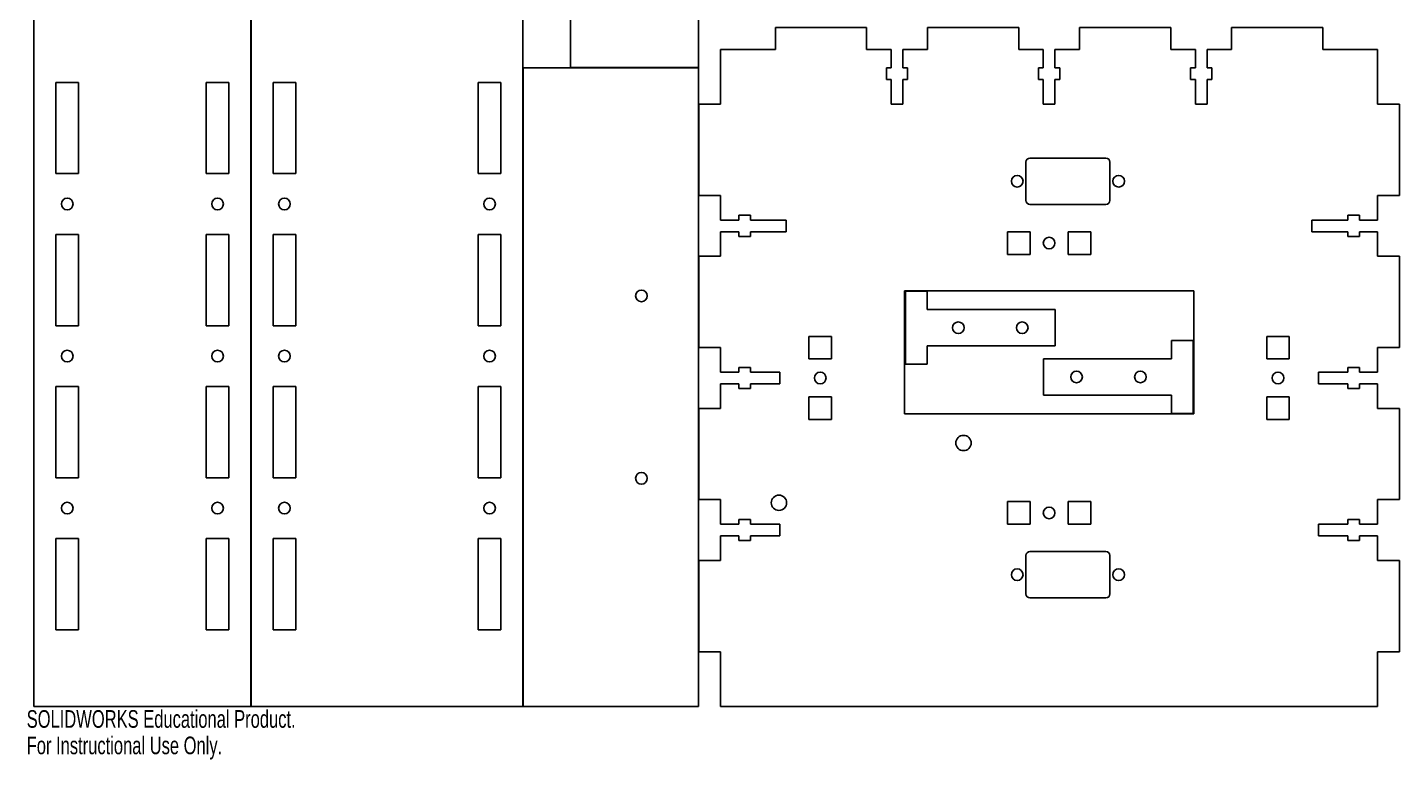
# Model space of a CAD drawing. Header units: millimetres. Extents: x -472 to 96, y -105 to 342.
# Drawn here: x -472 to -96.1, y -104.6 to 96 of the extents above; entities that cross this region are included whole.
import ezdxf

# ---------------------------------------------------------------- set-up
doc = ezdxf.new("R2010")
doc.units = ezdxf.units.MM
doc.styles.add('SLDTEXTSTYLE0', font='TXT', dxfattribs={"width": 0.7})

msp = doc.modelspace()

# ---------------------------------------------------------------- linework, layer by layer
at = {"color": 7, "linetype": 'Continuous', "lineweight": 25}
for p, q in [((-323.2, 261.1), (-323.2, 85.1)), ((-288.2, 85.1), (-288.2, 261.1)), ((-470.2, -90), (-470.2, 102)), ((-410.8, 102), (-410.8, -90)), ((-410.7, -90), (-410.7, 102)), ((-336.3, 102), (-336.3, -90)), ((-242.1, 96), (-267.1, 96)), ((-267.1, 96), (-267.1, 90)), ((-242.1, 90), (-242.1, 96)), ((-225.43, 96), (-225.43, 90)), ((-200.43, 96), (-225.43, 96)), ((-200.43, 90), (-200.43, 96)), ((-183.77, 96), (-183.77, 90)), ((-158.77, 96), (-183.77, 96)), ((-158.77, 90), (-158.77, 96)), ((-142.1, 96), (-142.1, 90)), ((-117.1, 96), (-142.1, 96)), ((-117.1, 90), (-117.1, 96)), ((-282.1, 90), (-282.1, 75)), ((-267.1, 90), (-282.1, 90)), ((-235.37, 90), (-242.1, 90)), ((-235.37, 85), (-235.37, 90)), ((-232.17, 90), (-232.17, 85)), ((-225.43, 90), (-232.17, 90)), ((-193.7, 90), (-200.43, 90)), ((-193.7, 85), (-193.7, 90)), ((-190.5, 90), (-190.5, 85)), ((-183.77, 90), (-190.5, 90)), ((-152.03, 90), (-158.77, 90)), ((-152.03, 85), (-152.03, 90)), ((-148.83, 90), (-148.83, 85)), ((-142.1, 90), (-148.83, 90)), ((-102.1, 90), (-117.1, 90)), ((-102.1, 75), (-102.1, 90)), ((-336.2, -90), (-336.2, 85)), ((-336.2, 85), (-288.2, 85)), ((-323.2, 85.1), (-288.2, 85.1)), ((-288.2, 85), (-288.2, -90)), ((-236.67, 85), (-235.37, 85)), ((-236.67, 81.8), (-236.67, 85)), ((-232.17, 85), (-230.87, 85)), ((-230.87, 85), (-230.87, 81.8)), ((-195, 85), (-193.7, 85)), ((-195, 81.8), (-195, 85)), ((-190.5, 85), (-189.2, 85)), ((-189.2, 85), (-189.2, 81.8)), ((-153.33, 85), (-152.03, 85)), ((-153.33, 81.8), (-153.33, 85)), ((-148.83, 85), (-147.53, 85)), ((-147.53, 85), (-147.53, 81.8)), ((-464.2, 56), (-464.2, 81)), ((-464.2, 81), (-458, 81)), ((-458, 81), (-458, 56)), ((-423, 56), (-423, 81)), ((-423, 81), (-416.8, 81)), ((-416.8, 81), (-416.8, 56)), ((-404.7, 56), (-404.7, 81)), ((-404.7, 81), (-398.5, 81)), ((-398.5, 81), (-398.5, 56)), ((-348.5, 56), (-348.5, 81)), ((-348.5, 81), (-342.3, 81)), ((-342.3, 81), (-342.3, 56)), ((-235.37, 81.8), (-236.67, 81.8)), ((-235.37, 75), (-235.37, 81.8)), ((-232.17, 81.8), (-232.17, 75)), ((-230.87, 81.8), (-232.17, 81.8)), ((-193.7, 81.8), (-195, 81.8)), ((-193.7, 75), (-193.7, 81.8)), ((-190.5, 81.8), (-190.5, 75)), ((-189.2, 81.8), (-190.5, 81.8)), ((-152.03, 81.8), (-153.33, 81.8)), ((-152.03, 75), (-152.03, 81.8)), ((-148.83, 81.8), (-148.83, 75)), ((-147.53, 81.8), (-148.83, 81.8)), ((-288.1, 75), (-288.1, 50)), ((-282.1, 75), (-288.1, 75)), ((-232.17, 75), (-235.37, 75)), ((-190.5, 75), (-193.7, 75)), ((-148.83, 75), (-152.03, 75)), ((-96.1, 75), (-102.1, 75)), ((-96.1, 50), (-96.1, 75)), ((-176.55, 60.25), (-197.35, 60.25)), ((-198.45, 59.15), (-198.45, 48.65)), ((-175.45, 48.65), (-175.45, 59.15)), ((-458, 56), (-464.2, 56)), ((-416.8, 56), (-423, 56)), ((-398.5, 56), (-404.7, 56)), ((-342.3, 56), (-348.5, 56)), ((-288.1, 50), (-282.1, 50)), ((-282.1, 50), (-282.1, 43.27)), ((-102.1, 50), (-96.1, 50)), ((-102.1, 43.27), (-102.1, 50)), ((-197.35, 47.55), (-176.55, 47.55)), ((-282.1, 43.27), (-277.1, 43.27)), ((-277.1, 44.57), (-277.1, 43.27)), ((-273.9, 44.57), (-277.1, 44.57)), ((-273.9, 44.57), (-273.9, 43.27)), ((-273.9, 43.27), (-264.1, 43.27)), ((-264.1, 43.27), (-264.1, 40.07)), ((-110.3, 43.27), (-120.1, 43.27)), ((-120.1, 43.27), (-120.1, 40.07)), ((-110.3, 44.57), (-107.1, 44.57)), ((-110.3, 44.57), (-110.3, 43.27)), ((-107.1, 44.57), (-107.1, 43.27)), ((-102.1, 43.27), (-107.1, 43.27)), ((-464.2, 14.33), (-464.2, 39.33)), ((-464.2, 39.33), (-458, 39.33)), ((-458, 39.33), (-458, 14.33)), ((-423, 14.33), (-423, 39.33)), ((-423, 39.33), (-416.8, 39.33)), ((-416.8, 39.33), (-416.8, 14.33)), ((-404.7, 14.33), (-404.7, 39.33)), ((-404.7, 39.33), (-398.5, 39.33)), ((-398.5, 39.33), (-398.5, 14.33)), ((-348.5, 14.33), (-348.5, 39.33)), ((-348.5, 39.33), (-342.3, 39.33)), ((-342.3, 39.33), (-342.3, 14.33)), ((-282.1, 40.07), (-282.1, 33.33)), ((-282.1, 40.07), (-277.1, 40.07)), ((-277.1, 40.07), (-277.1, 38.77)), ((-273.9, 38.77), (-277.1, 38.77)), ((-273.9, 40.07), (-273.9, 38.77)), ((-273.9, 40.07), (-264.1, 40.07)), ((-203.5, 40.07), (-197.3, 40.07)), ((-203.5, 40.07), (-203.5, 33.87)), ((-197.3, 40.07), (-197.3, 33.87)), ((-186.9, 40.07), (-186.9, 33.87)), ((-180.7, 40.07), (-186.9, 40.07)), ((-180.7, 40.07), (-180.7, 33.87)), ((-110.3, 40.07), (-120.1, 40.07)), ((-110.3, 40.07), (-110.3, 38.77)), ((-110.3, 38.77), (-107.1, 38.77)), ((-107.1, 40.07), (-107.1, 38.77)), ((-102.1, 40.07), (-107.1, 40.07)), ((-102.1, 33.33), (-102.1, 40.07)), ((-203.5, 33.87), (-197.3, 33.87)), ((-180.7, 33.87), (-186.9, 33.87)), ((-288.1, 33.33), (-288.1, 8.33)), ((-282.1, 33.33), (-288.1, 33.33)), ((-96.1, 33.33), (-102.1, 33.33)), ((-96.1, 8.33), (-96.1, 33.33)), ((-231.7, 23.87), (-231.7, -9.82)), ((-231.7, 23.87), (-152.5, 23.87)), ((-231.48, 23.77), (-231.48, 3.77)), ((-225.48, 23.77), (-231.48, 23.77)), ((-225.48, 18.77), (-225.48, 23.77)), ((-152.5, 23.87), (-152.5, -9.82)), ((-190.48, 18.77), (-225.48, 18.77)), ((-190.48, 8.77), (-190.48, 18.77)), ((-458, 14.33), (-464.2, 14.33)), ((-416.8, 14.33), (-423, 14.33)), ((-398.5, 14.33), (-404.7, 14.33)), ((-342.3, 14.33), (-348.5, 14.33)), ((-257.9, 11.4), (-257.9, 5.2)), ((-251.7, 11.4), (-257.9, 11.4)), ((-251.7, 5.2), (-251.7, 11.4)), ((-132.5, 11.4), (-126.3, 11.4)), ((-132.5, 5.2), (-132.5, 11.4)), ((-126.3, 11.4), (-126.3, 5.2)), ((-288.1, 8.33), (-282.1, 8.33)), ((-282.1, 8.33), (-282.1, 1.6)), ((-225.48, 8.77), (-190.48, 8.77)), ((-225.48, 3.77), (-225.48, 8.77)), ((-158.6, 5.28), (-158.6, 10.28)), ((-158.6, 10.28), (-152.6, 10.28)), ((-152.6, 10.28), (-152.6, -9.72)), ((-102.1, 8.33), (-96.1, 8.33)), ((-102.1, 1.6), (-102.1, 8.33)), ((-257.9, 5.2), (-251.7, 5.2)), ((-231.48, 3.77), (-225.48, 3.77)), ((-193.6, 5.28), (-158.6, 5.28)), ((-193.6, -4.72), (-193.6, 5.28)), ((-126.3, 5.2), (-132.5, 5.2)), ((-282.1, 1.6), (-277.1, 1.6)), ((-277.1, 2.9), (-273.9, 2.9)), ((-277.1, 1.6), (-277.1, 2.9)), ((-273.9, 2.9), (-273.9, 1.6)), ((-273.9, 1.6), (-265.9, 1.6)), ((-265.9, 1.6), (-265.9, -1.6)), ((-118.3, 1.6), (-110.3, 1.6)), ((-118.3, -1.6), (-118.3, 1.6)), ((-110.3, 2.9), (-107.1, 2.9)), ((-110.3, 1.6), (-110.3, 2.9)), ((-107.1, 2.9), (-107.1, 1.6)), ((-107.1, 1.6), (-102.1, 1.6)), ((-464.2, -27.33), (-464.2, -2.33)), ((-464.2, -2.33), (-458, -2.33)), ((-458, -2.33), (-458, -27.33)), ((-423, -27.33), (-423, -2.33)), ((-423, -2.33), (-416.8, -2.33)), ((-416.8, -2.33), (-416.8, -27.33)), ((-404.7, -27.33), (-404.7, -2.33)), ((-404.7, -2.33), (-398.5, -2.33)), ((-398.5, -2.33), (-398.5, -27.33)), ((-348.5, -27.33), (-348.5, -2.33)), ((-348.5, -2.33), (-342.3, -2.33)), ((-342.3, -2.33), (-342.3, -27.33)), ((-277.1, -1.6), (-282.1, -1.6)), ((-282.1, -1.6), (-282.1, -8.33)), ((-277.1, -2.9), (-277.1, -1.6)), ((-273.9, -2.9), (-277.1, -2.9)), ((-273.9, -1.6), (-273.9, -2.9)), ((-265.9, -1.6), (-273.9, -1.6)), ((-110.3, -1.6), (-118.3, -1.6)), ((-110.3, -2.9), (-110.3, -1.6)), ((-107.1, -2.9), (-110.3, -2.9)), ((-107.1, -1.6), (-107.1, -2.9)), ((-102.1, -1.6), (-107.1, -1.6)), ((-102.1, -8.33), (-102.1, -1.6)), ((-257.9, -5.2), (-251.7, -5.2)), ((-257.9, -5.2), (-257.9, -11.4)), ((-251.7, -5.2), (-251.7, -11.4)), ((-158.6, -4.72), (-193.6, -4.72)), ((-158.6, -9.72), (-158.6, -4.72)), ((-126.3, -5.2), (-132.5, -5.2)), ((-132.5, -5.2), (-132.5, -11.4)), ((-126.3, -5.2), (-126.3, -11.4)), ((-288.1, -8.33), (-288.1, -33.33)), ((-282.1, -8.33), (-288.1, -8.33)), ((-231.7, -9.82), (-152.5, -9.82)), ((-152.6, -9.72), (-158.6, -9.72)), ((-96.1, -8.33), (-102.1, -8.33)), ((-96.1, -33.33), (-96.1, -8.33)), ((-257.9, -11.4), (-251.7, -11.4)), ((-126.3, -11.4), (-132.5, -11.4)), ((-458, -27.33), (-464.2, -27.33)), ((-416.8, -27.33), (-423, -27.33)), ((-398.5, -27.33), (-404.7, -27.33)), ((-342.3, -27.33), (-348.5, -27.33)), ((-288.1, -33.33), (-282.1, -33.33)), ((-282.1, -33.33), (-282.1, -40.07)), ((-102.1, -33.33), (-96.1, -33.33)), ((-102.1, -40.07), (-102.1, -33.33)), ((-203.5, -33.87), (-197.3, -33.87)), ((-203.5, -40.07), (-203.5, -33.87)), ((-197.3, -40.07), (-197.3, -33.87)), ((-180.7, -33.87), (-186.9, -33.87)), ((-186.9, -40.07), (-186.9, -33.87)), ((-180.7, -40.07), (-180.7, -33.87)), ((-282.1, -40.07), (-277.1, -40.07)), ((-277.1, -38.77), (-273.9, -38.77)), ((-277.1, -40.07), (-277.1, -38.77)), ((-273.9, -38.77), (-273.9, -40.07)), ((-273.9, -40.07), (-265.9, -40.07)), ((-265.9, -40.07), (-265.9, -43.27)), ((-203.5, -40.07), (-197.3, -40.07)), ((-180.7, -40.07), (-186.9, -40.07)), ((-118.3, -40.07), (-110.3, -40.07)), ((-118.3, -43.27), (-118.3, -40.07)), ((-110.3, -38.77), (-107.1, -38.77)), ((-110.3, -40.07), (-110.3, -38.77)), ((-107.1, -38.77), (-107.1, -40.07)), ((-107.1, -40.07), (-102.1, -40.07)), ((-464.2, -44), (-458, -44)), ((-464.2, -69), (-464.2, -44)), ((-458, -44), (-458, -69)), ((-423, -69), (-423, -44)), ((-423, -44), (-416.8, -44)), ((-416.8, -44), (-416.8, -69)), ((-404.7, -44), (-398.5, -44)), ((-404.7, -69), (-404.7, -44)), ((-398.5, -44), (-398.5, -69)), ((-348.5, -69), (-348.5, -44)), ((-348.5, -44), (-342.3, -44)), ((-342.3, -44), (-342.3, -69)), ((-282.1, -43.27), (-282.1, -50)), ((-277.1, -43.27), (-282.1, -43.27)), ((-277.1, -44.57), (-277.1, -43.27)), ((-273.9, -44.57), (-277.1, -44.57)), ((-273.9, -43.27), (-273.9, -44.57)), ((-265.9, -43.27), (-273.9, -43.27)), ((-110.3, -43.27), (-118.3, -43.27)), ((-110.3, -44.57), (-110.3, -43.27)), ((-107.1, -44.57), (-110.3, -44.57)), ((-107.1, -43.27), (-107.1, -44.57)), ((-102.1, -43.27), (-107.1, -43.27)), ((-102.1, -50), (-102.1, -43.27)), ((-198.45, -59.15), (-198.45, -48.65)), ((-197.35, -47.55), (-176.55, -47.55)), ((-175.45, -48.65), (-175.45, -59.15)), ((-288.1, -50), (-288.1, -75)), ((-282.1, -50), (-288.1, -50)), ((-96.1, -50), (-102.1, -50)), ((-96.1, -75), (-96.1, -50)), ((-176.55, -60.25), (-197.35, -60.25)), ((-458, -69), (-464.2, -69)), ((-416.8, -69), (-423, -69)), ((-398.5, -69), (-404.7, -69)), ((-342.3, -69), (-348.5, -69)), ((-288.1, -75), (-282.1, -75)), ((-282.1, -75), (-282.1, -90)), ((-102.1, -75), (-96.1, -75)), ((-102.1, -90), (-102.1, -75)), ((-410.8, -90), (-470.2, -90)), ((-336.3, -90), (-410.7, -90)), ((-288.2, -90), (-336.2, -90)), ((-282.1, -90), (-102.1, -90))]:
    msp.add_line(p, q, dxfattribs=at)
for centre, radius in [((-200.85, 53.9), 1.6), ((-173.05, 53.9), 1.6), ((-461.1, 47.67), 1.6), ((-419.9, 47.67), 1.6), ((-401.6, 47.67), 1.6), ((-345.4, 47.67), 1.6), ((-192.1, 36.97), 1.6), ((-303.8, 22.5), 1.6), ((-216.98, 13.77), 1.6), ((-199.48, 13.77), 1.6), ((-461.1, 6), 1.6), ((-419.9, 6), 1.6), ((-401.6, 6), 1.6), ((-345.4, 6), 1.6), ((-254.8, 0), 1.6), ((-184.6, 0.28), 1.6), ((-167.1, 0.28), 1.6), ((-129.4, 0), 1.6), ((-215.56, -17.82), 2.1), ((-303.8, -27.5), 1.6), ((-266.11, -34.2), 2.1), ((-461.1, -35.67), 1.6), ((-419.9, -35.67), 1.6), ((-401.6, -35.67), 1.6), ((-345.4, -35.67), 1.6), ((-192.1, -36.97), 1.6), ((-200.85, -53.9), 1.6), ((-173.05, -53.9), 1.6)]:
    msp.add_circle(centre, radius, dxfattribs=at)
for centre, start, end in [((-197.35, 59.15), 90, 180), ((-176.55, 59.15), 0, 90), ((-197.35, 48.65), 180, 270), ((-176.55, 48.65), 270, 0), ((-197.35, -48.65), 90, 180), ((-176.55, -48.65), 360, 90), ((-197.35, -59.15), 180, 270), ((-176.55, -59.15), 270, 0)]:
    msp.add_arc(centre, 1.1, start, end, dxfattribs=at)

# ---------------------------------------------------------------- texts
at = {"color": 7, "linetype": 'Continuous', "char_height": 4.8336, "attachment_point": 1, "style": 'SLDTEXTSTYLE0'}
for s, insert in [('SOLIDWORKS Educational Product.', (-472.2, -91.02)), ('For Instructional Use Only.', (-472.2, -98.27))]:
    msp.add_mtext(s, dxfattribs=dict(at, insert=insert))

doc.saveas('drawing.dxf')
